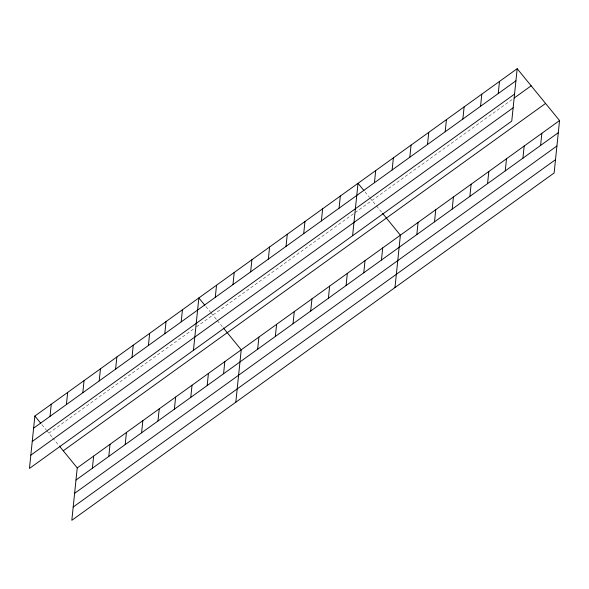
<?xml version="1.0" encoding="UTF-8"?>
<svg xmlns="http://www.w3.org/2000/svg" width="589" height="589" viewBox="0 0 589 589"><rect width="100%" height="100%" fill="white"/><g stroke="black" fill="none" stroke-linecap="round" stroke-linejoin="round"><path stroke-width="0.44" stroke-dasharray="2.94 2.21" d="M48.85 433.158L194.201 328.478M196.439 326.866L354.313 213.166M355.049 212.636L513.475 98.54M365.003 191.874L369.31 197.138M369.848 197.794L375.878 205.178M376.43 205.856L381.974 212.636M205.841 306.501L210.685 312.42M211.223 313.083L216.715 319.805M217.267 320.482L222.252 326.586M41.856 424.595L46.163 429.867M46.7 430.522L52.171 437.229M52.73 437.907L58.819 445.365"/><path stroke-width="0.88" d="M34.869 416.04L29.45 468.446L511.76 121.091L517.179 68.685L34.869 416.04L40.781 423.285M50.013 416.364L51.265 404.231M66.41 404.555L67.661 392.421M82.806 392.745L84.058 380.612M59.379 446.042L77.24 467.909L71.821 520.315L554.131 172.96L559.55 120.554L517.179 68.685M99.202 380.936L100.461 368.802M92.385 468.24L93.636 456.1M115.606 369.126L116.858 356.993M108.781 456.423L110.033 444.29M132.002 357.317L133.254 345.176M125.177 444.614L126.436 432.481M148.399 345.507L149.658 333.367M141.581 432.805L142.832 420.671M164.802 333.698L166.054 321.557M157.977 420.995L159.229 408.862M181.198 321.881L182.45 309.748M174.373 409.186L175.632 397.052M193.435 350.345L198.854 297.938L204.766 305.183M190.777 397.376L192.029 385.243M215.279 297.335L216.538 285.201M207.173 385.567L208.425 373.433M223.57 373.757L224.829 361.624M232.964 284.605L234.223 272.464M235.806 402.213L241.225 349.814L223.364 327.948M250.649 271.868L251.908 259.727M257.658 349.211L258.91 337.077M268.334 259.131L269.593 246.997M275.343 336.474L276.594 324.34M286.018 246.393L287.277 234.26M293.027 323.736L294.279 311.603M303.703 233.656L304.962 221.523M310.712 310.999L311.964 298.866M321.388 220.919L322.647 208.786M328.397 298.262L329.649 286.129M339.073 208.182L340.332 196.049M346.082 285.525L347.333 273.392M352.597 235.718L358.016 183.312L363.928 190.556M363.766 272.795L365.018 260.655M374.442 182.708L375.701 170.574M381.451 260.058L382.703 247.917M392.127 169.978L393.386 157.837M394.969 287.587L400.387 235.18L382.526 213.321M409.811 157.241L411.07 145.1M416.821 234.584L418.072 222.451M427.496 144.504L428.755 132.37M434.505 221.847L435.757 209.713M445.181 131.767L446.44 119.633M452.19 209.11L453.442 196.976M462.866 119.03L464.125 106.896M469.875 196.373L471.126 184.239M480.55 106.292L481.809 94.159M487.559 183.635L488.811 171.502M498.235 93.555L499.494 81.422M505.244 170.898L506.496 158.765M522.929 158.161L524.181 146.028M540.614 145.431L541.865 133.291M33.61 428.174L515.92 80.818M32.24 441.463L514.55 94.107M514.212 98.01L531.16 85.803M30.827 455.157L513.137 107.802M63.259 450.791L545.569 103.436M77.24 467.909L559.55 120.554M75.981 480.05L558.298 132.694M74.612 493.332L556.922 145.984M73.198 507.026L555.508 159.671"/></g></svg>
